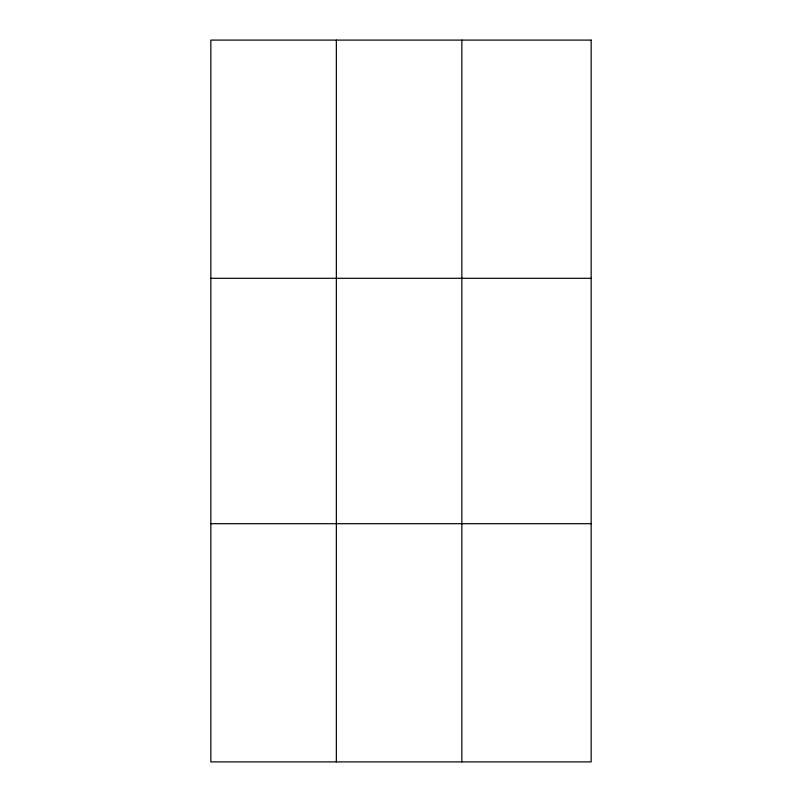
<?xml version="1.0" encoding="UTF-8"?>
<svg xmlns="http://www.w3.org/2000/svg" width="802" height="802" viewBox="0 0 802 802"><rect width="100%" height="100%" fill="white"/><g stroke="black" fill="none" stroke-linecap="round" stroke-linejoin="round"><path stroke-width="1.2" d="M336.349 761.9L336.349 40.1M461.852 761.9L461.852 40.1M210.846 278.294L591.154 278.294M210.846 523.706L591.154 523.706M591.154 40.1L591.154 761.9L210.846 761.9L210.846 40.1L591.154 40.1"/></g></svg>
